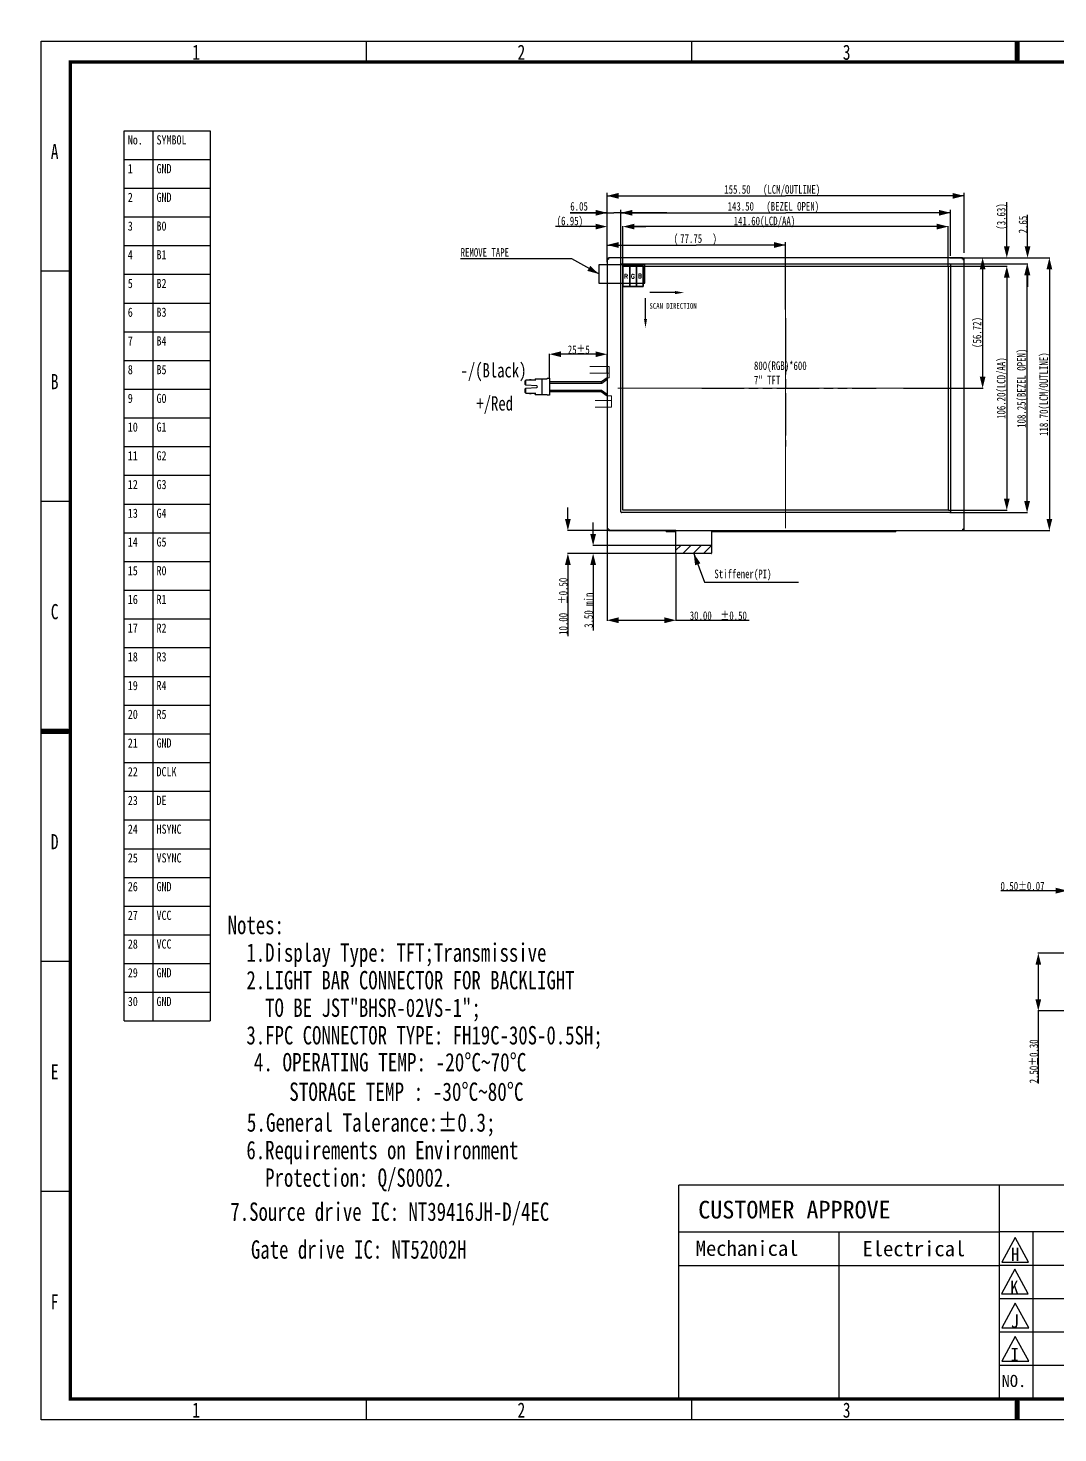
# Model space of a CAD drawing. Header units: millimetres. Extents: x -82 to 775, y -85 to 526.
# Drawn here: x -82 to 366, y -85 to 526 of the extents above; entities that cross this region are included whole.
import ezdxf
from ezdxf.enums import TextEntityAlignment as Align

# ---------------------------------------------------------------- set-up
doc = ezdxf.new("R2010")
doc.units = ezdxf.units.MM
doc.header["$LTSCALE"] = 40.8375
doc.header["$PDMODE"] = 3
doc.header["$PDSIZE"] = 0.3125
doc.linetypes.add('CENTER', pattern=[0.6, 0.375, -0.075, 0.075, -0.075])
doc.linetypes.add('PHANTOM', pattern=[0.8, 0.45, -0.05, 0.1, -0.05, 0.1, -0.05])
doc.layers.get('0').update_dxf_attribs({"linetype": 'CONTINUOUS'})
doc.layers.get('DEFPOINTS').update_dxf_attribs({"linetype": 'CONTINUOUS'})
doc.layers.add('CENTER', color=1, linetype='CENTER', lineweight=15)
doc.layers.add('DEFAULT_3', color=7, linetype='PHANTOM')
doc.layers.add('DIM', color=3, linetype='CONTINUOUS')
doc.styles.add('GHS', font='ROMANS', dxfattribs={"bigfont": 'GHS'})
doc.styles.get("Standard").update_dxf_attribs({"font": 'txt', "width": 0.75})
doc.styles.add('STYLE1', font='SimSun.ttf', dxfattribs={"width": 0.9})
doc.dimstyles.new('DIMSTYLE_1', dxfattribs={"dimtxt": 3.75, "dimasz": 5, "dimexe": 0.18, "dimexo": 0.0625, "dimgap": 0.09, "dimtad": 1, "dimzin": 0, "dimdsep": 46, "dimtxsty": 'Standard', "dimblk": '_FILLED', "dimblk1": '_FILLED', "dimblk2": '_FILLED', "dimcen": 0.09, "dimadec": 0, "dimazin": 0, "dimtp": 0.5, "dimtm": 0.5, "dimtfac": 1, "dimtofl": 0, "dimtmove": 0, "dimatfit": 3, "dimldrblk": '_FILLED', "dimfxl": 0, "dimtolj": 1, "dimtzin": 0, "dimarcsym": 0})
doc.dimstyles.new('DIMSTYLE_11', dxfattribs={"dimtxt": 3.75, "dimasz": 5, "dimexe": 0.18, "dimexo": 0.0625, "dimgap": 0.09, "dimtad": 1, "dimlfac": 0.1, "dimzin": 0, "dimdsep": 46, "dimtxsty": 'Standard', "dimblk": '_FILLED', "dimblk1": '_FILLED', "dimblk2": '_FILLED', "dimcen": 0.09, "dimadec": 0, "dimazin": 0, "dimtol": 1, "dimtp": 0.15, "dimtm": 0.15, "dimtfac": 1, "dimtofl": 0, "dimtmove": 0, "dimatfit": 3, "dimldrblk": '_FILLED', "dimfxl": 0, "dimtolj": 1, "dimtzin": 0, "dimarcsym": 0})
doc.dimstyles.new('DIMSTYLE_12', dxfattribs={"dimtxt": 3.75, "dimasz": 5, "dimexe": 0.18, "dimexo": 0.0625, "dimgap": 0.09, "dimtad": 1, "dimlfac": 0.1, "dimzin": 0, "dimdsep": 46, "dimtxsty": 'Standard', "dimblk": '_FILLED', "dimblk1": '_FILLED', "dimblk2": '_FILLED', "dimcen": 0.09, "dimadec": 0, "dimazin": 0, "dimtol": 1, "dimtp": 0.3, "dimtm": 0.3, "dimtfac": 1, "dimtofl": 0, "dimtmove": 0, "dimatfit": 3, "dimldrblk": '_FILLED', "dimfxl": 0, "dimtolj": 1, "dimtzin": 0, "dimarcsym": 0})
doc.dimstyles.new('DIMSTYLE_2', dxfattribs={"dimtxt": 3.75, "dimasz": 5, "dimexe": 0.18, "dimexo": 0.0625, "dimgap": 0.09, "dimtad": 1, "dimzin": 0, "dimdsep": 46, "dimtxsty": 'Standard', "dimblk": '_FILLED', "dimblk1": '_FILLED', "dimblk2": '_FILLED', "dimcen": 0.09, "dimadec": 0, "dimazin": 0, "dimtp": 0.3, "dimtm": 0.3, "dimtfac": 1, "dimtofl": 0, "dimtmove": 0, "dimatfit": 3, "dimldrblk": '_FILLED', "dimfxl": 0, "dimtolj": 1, "dimtzin": 0, "dimarcsym": 0})
doc.dimstyles.new('DIMSTYLE_3', dxfattribs={"dimtxt": 3.75, "dimasz": 5, "dimexe": 0.18, "dimexo": 0.0625, "dimgap": 0.09, "dimtad": 1, "dimzin": 0, "dimdsep": 46, "dimtxsty": 'Standard', "dimblk": '_FILLED', "dimblk1": '_FILLED', "dimblk2": '_FILLED', "dimcen": 0.09, "dimadec": 0, "dimazin": 0, "dimtp": 0.1, "dimtm": 0.1, "dimtfac": 1, "dimtofl": 0, "dimtmove": 0, "dimatfit": 3, "dimldrblk": '_FILLED', "dimfxl": 0, "dimtolj": 1, "dimtzin": 0, "dimarcsym": 0})
doc.dimstyles.new('DIMSTYLE_5', dxfattribs={"dimtxt": 3.75, "dimasz": 5, "dimexe": 0.18, "dimexo": 0.0625, "dimgap": 0.09, "dimtad": 1, "dimzin": 0, "dimdsep": 46, "dimtxsty": 'Standard', "dimblk": '_FILLED', "dimblk1": '_FILLED', "dimblk2": '_FILLED', "dimcen": 0.09, "dimadec": 0, "dimazin": 0, "dimtp": 0.2, "dimtm": 0.2, "dimtfac": 1, "dimtofl": 0, "dimtmove": 0, "dimatfit": 3, "dimldrblk": '_FILLED', "dimfxl": 0, "dimtolj": 1, "dimtzin": 0, "dimarcsym": 0})

# ---------------------------------------------------------------- blocks, each defined once
blk = doc.blocks.new('_FILLED')
at = {"color": 0, "linetype": 'ByBlock'}
blk.add_solid([(0, 0), (-1, 0.25), (-1, -0.25)], dxfattribs=at)
blk = doc.blocks.new('*D0')
at = {"color": 2, "linetype": 'Continuous'}
for p, q in [((170.11, 428.31), (170.11, 454.38)), ((170.11, 453.13), (247.86, 453.13)), ((325.61, 453.13), (247.86, 453.13)), ((325.61, 428.31), (325.61, 454.38))]:
    blk.add_line(p, q, dxfattribs=at)
at = {"color": 2, "linetype": 'Continuous', "xscale": 5, "yscale": 5, "zscale": 5, "rotation": 180}
blk.add_blockref('_FILLED', (170.11, 453.13), dxfattribs=at)
at = {"color": 2, "linetype": 'Continuous', "xscale": 5, "yscale": 5, "zscale": 5}
blk.add_blockref('_FILLED', (325.61, 453.13), dxfattribs=at)
at = {"color": 2, "linetype": 'Continuous', "width": 0.75}
for s, p in [('155.50', (221.14, 454.06)), ('(LCM/OUTLINE)', (238.01, 454.06))]:
    blk.add_text(s, height=3.75, dxfattribs=at).set_placement(p)
blk = doc.blocks.new('*D1')
at = {"color": 2, "linetype": 'Continuous'}
for p, q in [((170.11, 428.31), (170.11, 432.98)), ((170.11, 431.73), (208.98, 431.73)), ((247.86, 431.73), (208.98, 431.73)), ((247.86, 403.6), (247.86, 432.98))]:
    blk.add_line(p, q, dxfattribs=at)
at = {"color": 2, "linetype": 'Continuous', "xscale": 5, "yscale": 5, "zscale": 5, "rotation": 180}
blk.add_blockref('_FILLED', (170.11, 431.73), dxfattribs=at)
at = {"color": 2, "linetype": 'Continuous', "xscale": 5, "yscale": 5, "zscale": 5}
blk.add_blockref('_FILLED', (247.86, 431.73), dxfattribs=at)
at = {"color": 2, "linetype": 'Continuous', "width": 0.75}
for s, p in [('(', (199.14, 432.67)), ('77.75', (201.95, 432.67)), (')', (216.01, 432.67))]:
    blk.add_text(s, height=3.75, dxfattribs=at).set_placement(p)
blk = doc.blocks.new('*D2')
at = {"color": 0, "linetype": 'Continuous', "lineweight": -2}
for p, q in [((344.15, 431.16), (344.15, 450.34)), ((318.72, 422.53), (344.33, 422.53)), ((320.54, 426.16), (344.33, 426.16)), ((344.15, 417.53), (344.15, 412.53))]:
    blk.add_line(p, q, dxfattribs=at)
at = {"layer": 'DEFPOINTS', "color": 0, "linetype": 'Continuous', "lineweight": 0}
for p in [(318.66, 422.53), (320.47, 426.16), (344.15, 422.53)]:
    blk.add_point(p, dxfattribs=at)
at = {"color": 0, "linetype": 'Continuous', "lineweight": -2, "xscale": 5, "yscale": 5, "zscale": 5}
for p, rotation in [((344.15, 426.16), 270), ((344.15, 422.53), 90)]:
    blk.add_blockref('_FILLED', p, dxfattribs=dict(at, rotation=rotation))
at = {"color": 0, "linetype": 'Continuous', "insert": (342.19, 444.16), "char_height": 3.75, "attachment_point": 5, "rotation": 90}
blk.add_mtext('\\A1;(3.63)', dxfattribs=at)
blk = doc.blocks.new('*D3')
at = {"color": 0, "linetype": 'Continuous', "lineweight": -2}
for p, q in [((319.31, 426.16), (333.81, 426.16)), ((333.63, 421.16), (333.63, 374.43)), ((299.13, 369.43), (333.81, 369.43))]:
    blk.add_line(p, q, dxfattribs=at)
at = {"layer": 'DEFPOINTS', "color": 0, "linetype": 'Continuous', "lineweight": 0}
for p in [(319.24, 426.16), (299.07, 369.43), (333.63, 369.43)]:
    blk.add_point(p, dxfattribs=at)
at = {"color": 0, "linetype": 'Continuous', "lineweight": -2, "xscale": 5, "yscale": 5, "zscale": 5}
for p, rotation in [((333.63, 426.16), 90), ((333.63, 369.43), 270)]:
    blk.add_blockref('_FILLED', p, dxfattribs=dict(at, rotation=rotation))
at = {"color": 0, "linetype": 'Continuous', "insert": (331.66, 393.66), "char_height": 3.75, "attachment_point": 5, "rotation": 90}
blk.add_mtext('\\A1;(56.72)', dxfattribs=at)
blk = doc.blocks.new('*D4')
at = {"color": 0, "linetype": 'Continuous', "lineweight": -2}
for p, q in [((318.72, 422.53), (344.33, 422.53)), ((344.15, 417.53), (344.15, 321.33)), ((318.72, 316.33), (344.33, 316.33))]:
    blk.add_line(p, q, dxfattribs=at)
at = {"layer": 'DEFPOINTS', "color": 0, "linetype": 'Continuous', "lineweight": 0}
for p in [(318.66, 422.53), (318.66, 316.33), (344.15, 316.33)]:
    blk.add_point(p, dxfattribs=at)
at = {"color": 0, "linetype": 'Continuous', "lineweight": -2, "xscale": 5, "yscale": 5, "zscale": 5}
for p, rotation in [((344.15, 422.53), 90), ((344.15, 316.33), 270)]:
    blk.add_blockref('_FILLED', p, dxfattribs=dict(at, rotation=rotation))
at = {"color": 0, "linetype": 'Continuous', "insert": (342.19, 369.43), "char_height": 3.75, "attachment_point": 5, "rotation": 90}
blk.add_mtext('\\A1;106.20(LCD/AA)', dxfattribs=at)
blk = doc.blocks.new('*D5')
at = {"color": 0, "linetype": 'Continuous', "lineweight": -2}
for p, q in [((323.17, 423.51), (353.16, 423.51)), ((352.98, 320.26), (352.98, 418.51)), ((319.42, 315.26), (353.16, 315.26))]:
    blk.add_line(p, q, dxfattribs=at)
at = {"layer": 'DEFPOINTS', "color": 0, "linetype": 'Continuous', "lineweight": 0}
for p in [(323.11, 423.51), (352.98, 423.51), (319.36, 315.26)]:
    blk.add_point(p, dxfattribs=at)
at = {"color": 0, "linetype": 'Continuous', "lineweight": -2, "xscale": 5, "yscale": 5, "zscale": 5}
for p, rotation in [((352.98, 423.51), 90), ((352.98, 315.26), 270)]:
    blk.add_blockref('_FILLED', p, dxfattribs=dict(at, rotation=rotation))
at = {"color": 0, "linetype": 'Continuous', "insert": (351.01, 369.38), "char_height": 3.75, "attachment_point": 5, "rotation": 90}
blk.add_mtext('\\A1;108.25(BEZEL OPEN)', dxfattribs=at)
blk = doc.blocks.new('*D6')
at = {"color": 0, "linetype": 'Continuous', "lineweight": -2}
for p, q in [((353.16, 431.16), (353.16, 444.94)), ((319.42, 423.51), (353.34, 423.51)), ((327.82, 426.16), (353.34, 426.16)), ((353.16, 418.51), (353.16, 413.51))]:
    blk.add_line(p, q, dxfattribs=at)
at = {"layer": 'DEFPOINTS', "color": 0, "linetype": 'Continuous', "lineweight": 0}
for p in [(319.36, 423.51), (327.76, 426.16), (353.16, 426.16)]:
    blk.add_point(p, dxfattribs=at)
at = {"color": 0, "linetype": 'Continuous', "lineweight": -2, "xscale": 5, "yscale": 5, "zscale": 5}
for p, rotation in [((353.16, 426.16), 270), ((353.16, 423.51), 90)]:
    blk.add_blockref('_FILLED', p, dxfattribs=dict(at, rotation=rotation))
at = {"color": 0, "linetype": 'Continuous', "insert": (351.19, 440.63), "char_height": 3.75, "attachment_point": 5, "rotation": 90}
blk.add_mtext('\\A1;2.65', dxfattribs=at)
blk = doc.blocks.new('*D7')
at = {"color": 2, "linetype": 'Continuous'}
for p, q in [((176.16, 426.96), (176.16, 447.01)), ((319.66, 426.96), (319.66, 447.01)), ((176.16, 445.76), (247.91, 445.76)), ((319.66, 445.76), (247.91, 445.76))]:
    blk.add_line(p, q, dxfattribs=at)
at = {"color": 2, "linetype": 'Continuous', "xscale": 5, "yscale": 5, "zscale": 5, "rotation": 180}
blk.add_blockref('_FILLED', (176.16, 445.76), dxfattribs=at)
at = {"color": 2, "linetype": 'Continuous', "xscale": 5, "yscale": 5, "zscale": 5}
blk.add_blockref('_FILLED', (319.66, 445.76), dxfattribs=at)
at = {"color": 2, "linetype": 'Continuous', "width": 0.75}
for s, p in [('143.50', (222.6, 446.7)), ('(BEZEL OPEN)', (239.47, 446.7))]:
    blk.add_text(s, height=3.75, dxfattribs=at).set_placement(p)
blk = doc.blocks.new('*D8')
at = {"color": 0, "linetype": 'Continuous', "lineweight": -2}
for p, q in [((327.82, 426.16), (362.86, 426.16)), ((362.68, 421.16), (362.68, 312.46)), ((324.87, 307.46), (362.86, 307.46))]:
    blk.add_line(p, q, dxfattribs=at)
at = {"layer": 'DEFPOINTS', "color": 0, "linetype": 'Continuous', "lineweight": 0}
for p in [(327.76, 426.16), (324.81, 307.46), (362.68, 307.46)]:
    blk.add_point(p, dxfattribs=at)
at = {"color": 0, "linetype": 'Continuous', "lineweight": -2, "xscale": 5, "yscale": 5, "zscale": 5}
for p, rotation in [((362.68, 426.16), 90), ((362.68, 307.46), 270)]:
    blk.add_blockref('_FILLED', p, dxfattribs=dict(at, rotation=rotation))
at = {"color": 0, "linetype": 'Continuous', "insert": (360.72, 366.81), "char_height": 3.75, "attachment_point": 5, "rotation": 90}
blk.add_mtext('\\A1;118.70(LCM/OUTLINE)', dxfattribs=at)
blk = doc.blocks.new('*D9')
at = {"color": 0, "linetype": 'Continuous', "lineweight": -2}
for p, q in [((153.05, 312.46), (153.05, 317.46)), ((200.05, 307.46), (152.87, 307.46)), ((204.05, 297.46), (152.87, 297.46)), ((153.05, 292.46), (153.05, 261.5))]:
    blk.add_line(p, q, dxfattribs=at)
at = {"layer": 'DEFPOINTS', "color": 0, "linetype": 'Continuous', "lineweight": 0}
for p in [(153.05, 307.46), (200.11, 307.46), (204.11, 297.46)]:
    blk.add_point(p, dxfattribs=at)
at = {"color": 0, "linetype": 'Continuous', "lineweight": -2, "xscale": 5, "yscale": 5, "zscale": 5}
for p, rotation in [((153.05, 307.46), 270), ((153.05, 297.46), 90)]:
    blk.add_blockref('_FILLED', p, dxfattribs=dict(at, rotation=rotation))
at = {"color": 0, "linetype": 'Continuous', "insert": (151.08, 274.48), "char_height": 3.75, "attachment_point": 5, "rotation": 90}
blk.add_mtext('\\A1;10.00  %%p0.50', dxfattribs=at)
blk = doc.blocks.new('*D10')
at = {"color": 0, "linetype": 'Continuous', "lineweight": -2}
for p, q in [((164.06, 305.96), (164.06, 310.96)), ((204.05, 300.96), (163.88, 300.96)), ((204.05, 297.46), (163.88, 297.46)), ((164.06, 292.46), (164.06, 264))]:
    blk.add_line(p, q, dxfattribs=at)
at = {"layer": 'DEFPOINTS', "color": 0, "linetype": 'Continuous', "lineweight": 0}
for p in [(204.11, 300.96), (164.06, 297.46), (204.11, 297.46)]:
    blk.add_point(p, dxfattribs=at)
at = {"color": 0, "linetype": 'Continuous', "lineweight": -2, "xscale": 5, "yscale": 5, "zscale": 5}
for p, rotation in [((164.06, 300.96), 270), ((164.06, 297.46), 90)]:
    blk.add_blockref('_FILLED', p, dxfattribs=dict(at, rotation=rotation))
at = {"color": 1, "linetype": 'Continuous', "insert": (162.1, 272.76), "char_height": 3.75, "attachment_point": 5, "rotation": 90}
blk.add_mtext('\\A1;3.50 min', dxfattribs=at)
blk = doc.blocks.new('*D11')
at = {"color": 0, "linetype": 'Continuous', "lineweight": -2}
for p, q in [((165.11, 439.76), (147.74, 439.76)), ((170.11, 424.3), (170.11, 439.94)), ((177.06, 422.59), (177.06, 439.94)), ((182.06, 439.76), (187.06, 439.76))]:
    blk.add_line(p, q, dxfattribs=at)
at = {"layer": 'DEFPOINTS', "color": 0, "linetype": 'Continuous', "lineweight": 0}
for p in [(177.06, 439.76), (170.11, 424.23), (177.06, 422.53)]:
    blk.add_point(p, dxfattribs=at)
at = {"color": 0, "linetype": 'Continuous', "lineweight": -2, "xscale": 5, "yscale": 5, "zscale": 5}
blk.add_blockref('_FILLED', (170.11, 439.76), dxfattribs=at)
at = {"color": 0, "linetype": 'Continuous', "lineweight": -2, "xscale": 5, "yscale": 5, "zscale": 5, "rotation": 180}
blk.add_blockref('_FILLED', (177.06, 439.76), dxfattribs=at)
at = {"color": 0, "linetype": 'Continuous', "insert": (153.92, 441.72), "char_height": 3.75, "attachment_point": 5}
blk.add_mtext('\\A1;(6.95)', dxfattribs=at)
blk = doc.blocks.new('*D12')
at = {"color": 2, "linetype": 'Continuous'}
for p, q in [((170.11, 424.8), (170.11, 447.01)), ((176.16, 421.83), (176.16, 447.01)), ((170.11, 445.76), (154.11, 445.76)), ((154.11, 445.76), (173.13, 445.76)), ((196.16, 445.76), (173.13, 445.76)), ((176.16, 445.76), (196.16, 445.76))]:
    blk.add_line(p, q, dxfattribs=at)
at = {"color": 2, "linetype": 'Continuous', "xscale": 5, "yscale": 5, "zscale": 5}
blk.add_blockref('_FILLED', (170.11, 445.76), dxfattribs=at)
at = {"color": 2, "linetype": 'Continuous', "xscale": 5, "yscale": 5, "zscale": 5, "rotation": 180}
blk.add_blockref('_FILLED', (176.16, 445.76), dxfattribs=at)
at = {"color": 2, "linetype": 'Continuous', "width": 0.75}
blk.add_text('6.05', height=3.75, dxfattribs=at).set_placement((154.11, 446.7))
blk = doc.blocks.new('*D13')
at = {"color": 0, "linetype": 'Continuous', "lineweight": -2}
for p, q in [((177.06, 422.59), (177.06, 439.94)), ((313.66, 439.76), (182.06, 439.76)), ((318.66, 422.59), (318.66, 439.94))]:
    blk.add_line(p, q, dxfattribs=at)
at = {"layer": 'DEFPOINTS', "color": 0, "linetype": 'Continuous', "lineweight": 0}
for p in [(177.06, 439.76), (177.06, 422.53), (318.66, 422.53)]:
    blk.add_point(p, dxfattribs=at)
at = {"color": 0, "linetype": 'Continuous', "lineweight": -2, "xscale": 5, "yscale": 5, "zscale": 5, "rotation": 180}
blk.add_blockref('_FILLED', (177.06, 439.76), dxfattribs=at)
at = {"color": 0, "linetype": 'Continuous', "lineweight": -2, "xscale": 5, "yscale": 5, "zscale": 5}
blk.add_blockref('_FILLED', (318.66, 439.76), dxfattribs=at)
at = {"color": 0, "linetype": 'Continuous', "insert": (238.63, 441.72), "char_height": 3.75, "attachment_point": 5}
blk.add_mtext('\\A1;141.60(LCD/AA)', dxfattribs=at)
blk = doc.blocks.new('*D18')
at = {"color": 0, "linetype": 'Continuous', "lineweight": -2}
for p, q in [((365.45, 150.71), (341.52, 150.71)), ((370.45, 114.42), (370.45, 150.89)), ((375.45, 127.26), (375.45, 150.89)), ((380.45, 150.71), (385.45, 150.71))]:
    blk.add_line(p, q, dxfattribs=at)
at = {"layer": 'DEFPOINTS', "color": 0, "linetype": 'Continuous', "lineweight": 0}
for p in [(370.45, 150.71), (375.45, 127.2), (370.45, 114.36)]:
    blk.add_point(p, dxfattribs=at)
at = {"color": 0, "linetype": 'Continuous', "lineweight": -2, "xscale": 5, "yscale": 5, "zscale": 5}
blk.add_blockref('_FILLED', (370.45, 150.71), dxfattribs=at)
at = {"color": 0, "linetype": 'Continuous', "lineweight": -2, "xscale": 5, "yscale": 5, "zscale": 5, "rotation": 180}
blk.add_blockref('_FILLED', (375.45, 150.71), dxfattribs=at)
at = {"color": 0, "linetype": 'Continuous', "insert": (350.99, 152.68), "char_height": 3.75, "attachment_point": 5}
blk.add_mtext('\\A1;0.50%%p0.07', dxfattribs=at)
blk = doc.blocks.new('*D19')
at = {"color": 0, "linetype": 'Continuous', "lineweight": -2}
for p, q in [((371.64, 123.45), (357.68, 123.45)), ((357.86, 118.45), (357.86, 103.45)), ((374.18, 98.45), (357.68, 98.45)), ((357.86, 98.45), (357.86, 66.72))]:
    blk.add_line(p, q, dxfattribs=at)
at = {"layer": 'DEFPOINTS', "color": 0, "linetype": 'Continuous', "lineweight": 0}
for p in [(371.7, 123.45), (357.86, 98.45), (374.24, 98.45)]:
    blk.add_point(p, dxfattribs=at)
at = {"color": 0, "linetype": 'Continuous', "lineweight": -2, "xscale": 5, "yscale": 5, "zscale": 5}
for p, rotation in [((357.86, 123.45), 90), ((357.86, 98.45), 270)]:
    blk.add_blockref('_FILLED', p, dxfattribs=dict(at, rotation=rotation))
at = {"color": 0, "linetype": 'Continuous', "insert": (355.9, 76.42), "char_height": 3.75, "attachment_point": 5, "rotation": 90}
blk.add_mtext('\\A1;2.50±0.30', dxfattribs=at)
blk = doc.blocks.new('*D20')
at = {"color": 0, "linetype": 'Continuous', "lineweight": -2}
for p, q in [((145.11, 373.89), (145.11, 384.38)), ((165.11, 384.2), (150.11, 384.2)), ((170.11, 375.94), (170.11, 384.38))]:
    blk.add_line(p, q, dxfattribs=at)
at = {"layer": 'DEFPOINTS', "color": 0, "linetype": 'Continuous', "lineweight": 0}
for p in [(145.11, 384.2), (145.11, 373.83), (170.11, 375.88)]:
    blk.add_point(p, dxfattribs=at)
at = {"color": 0, "linetype": 'Continuous', "lineweight": -2, "xscale": 5, "yscale": 5, "zscale": 5, "rotation": 180}
blk.add_blockref('_FILLED', (145.11, 384.2), dxfattribs=at)
at = {"color": 0, "linetype": 'Continuous', "lineweight": -2, "xscale": 5, "yscale": 5, "zscale": 5}
blk.add_blockref('_FILLED', (170.11, 384.2), dxfattribs=at)
at = {"color": 0, "linetype": 'Continuous', "insert": (157.81, 386.16), "char_height": 3.75, "attachment_point": 5}
blk.add_mtext('\\A1;25%%p5', dxfattribs=at)
blk = doc.blocks.new('CAD_TITLE')
blk.add_line((-138, 25), (-138, 0))
at = {"color": 7, "linetype": 'Continuous', "const_width": 0.5}
blk.add_lwpolyline([(-282, 0), (0, 0), (0, 200), (-282, 200)], close=True, dxfattribs=at)
for points in [[(-143, 32), (-191, 32)], [(-191, 0), (-191, 32)], [(-143, 0), (-143, 32)], [(-191, 25), (-143, 25)], [(-167, 0), (-167, 25)], [(-191, 20), (-143, 20)]]:
    blk.add_lwpolyline(points)
at = {"color": 7, "linetype": 'Continuous'}
for points in [[(-86, 32), (-143, 32)], [(-86, 25), (-143, 25)], [(-86, 20), (-143, 20)], [(-86, 15), (-143, 15)], [(-86, 10), (-143, 10)], [(-86, 5), (-143, 5)]]:
    blk.add_lwpolyline(points, dxfattribs=at)
at = {"color": 1}
for points in [[(-142.65, 20.49), (-138.65, 20.49), (-140.65, 24.19)], [(-142.71, 15.73), (-138.71, 15.73), (-140.71, 19.43)], [(-142.64, 10.66), (-138.64, 10.66), (-140.64, 14.36)], [(-142.64, 5.66), (-138.64, 5.66), (-140.64, 9.36)]]:
    blk.add_lwpolyline(points, close=True, dxfattribs=at)
at = {"color": 7, "linetype": 'Continuous'}
for s, height, p in [('CUSTOMER APPROVE', 2.6446, (-188.07, 27.01)), ('Mechanical', 2.26, (-188.45, 21.42)), ('Electrical', 2.26, (-163.5, 21.36)), ('NO.', 1.808, (-142.69, 1.81))]:
    blk.add_text(s, height=height, dxfattribs=at).set_placement(p)
at = {"style": 'STYLE1'}
for tag, p, height in [('CUSTOMER_NO.:', (-33.26, 195), 3), ('分页号', (-10.17, 1.83), 1.62)]:
    blk.add_attdef(tag, p, '', height=height, dxfattribs=at)
at = {"color": 1, "style": 'STYLE1', "width": 0.9}
for tag, p in [('名称', (-79.1, 27.08)), ('图号', (-17.76, 16.41)), ('版本', (-3.63, 16.41))]:
    blk.add_attdef(tag, text='', height=2.94, dxfattribs=at).set_placement(p, align=Align.CENTER)
at = {"color": 7, "style": 'STYLE1', "width": 0.9}
for tag, p in [('CONTENT4', (-120.11, 21.52)), ('DATE4', (-94.2, 21.38)), ('NO4', (-140.65, 20.64)), ('NO3', (-140.79, 15.73)), ('CONTENT3', (-120.11, 16.71)), ('DATE3', (-94.07, 16.52)), ('NO2', (-140.72, 10.66)), ('CONTENT2', (-120.14, 11.6)), ('DATE2', (-94.07, 11.68)), ('NO1', (-140.72, 5.66)), ('CONTENT1', (-120.12, 6.33)), ('DATE1', (-94.04, 6.33))]:
    blk.add_attdef(tag, text='', height=2, dxfattribs=at).set_placement(p, align=Align.CENTER)
at = {"color": 1, "style": 'STYLE1', "width": 0.9}
blk.add_attdef('规格', (-65.26, 16.41), '', height=2.94, dxfattribs=at)
at = {"style": 'STYLE1', "width": 0.9}
for tag, p in [('出图人', (-56.67, 11.65)), ('设计人', (-22.69, 11.65)), ('批准人', (-22.56, 6.63))]:
    blk.add_attdef(tag, p, '', height=2, dxfattribs=at)
at = {"color": 7, "style": 'STYLE1', "width": 0.9}
blk.add_attdef('校对人', (-56.52, 6.63), '', height=2, dxfattribs=at)
blk = doc.blocks.new('CAD_INFO')
blk.add_lwpolyline([(-282, 200), (0, 200), (0, 0), (-282, 0)], close=True)
at = {"color": 7, "style": 'STYLE1', "width": 0.9, "flags": 9}
for tag, p in [('BOMWIDTH', (-73.71, 64.47)), ('BOMHEIGHT', (-57.19, 64.47)), ('BOMSTARTPOS', (-38.54, 64.47)), ('BOMSECONDLINE', (-20.13, 64.47)), ('BOMTHIRDLINE', (-74.53, 55.74)), ('PDMUPDATE', (-55.3, 55.74)), ('BOMSTARTPOS2', (-38.31, 55.74)), ('BOMSTARTPOS3', (-18.95, 55.74))]:
    blk.add_attdef(tag, p, '', height=2, dxfattribs=at)
blk = doc.blocks.new('*D68')
at = {"color": 0, "linetype": 'Continuous', "lineweight": -2}
for p, q in [((170.11, 308.19), (170.11, 268.23)), ((200.11, 297.59), (200.11, 268.23)), ((175.11, 268.41), (195.11, 268.41)), ((200.11, 268.41), (232.01, 268.41))]:
    blk.add_line(p, q, dxfattribs=at)
at = {"layer": 'DEFPOINTS', "color": 0, "linetype": 'Continuous', "lineweight": 0}
for p in [(170.11, 308.26), (200.11, 297.66), (200.11, 268.41)]:
    blk.add_point(p, dxfattribs=at)
at = {"color": 0, "linetype": 'Continuous', "lineweight": -2, "xscale": 5, "yscale": 5, "zscale": 5, "rotation": 180}
blk.add_blockref('_FILLED', (170.11, 268.41), dxfattribs=at)
at = {"color": 0, "linetype": 'Continuous', "lineweight": -2, "xscale": 5, "yscale": 5, "zscale": 5}
blk.add_blockref('_FILLED', (200.11, 268.41), dxfattribs=at)
at = {"color": 0, "linetype": 'Continuous', "insert": (218.56, 270.38), "char_height": 3.75, "attachment_point": 5}
blk.add_mtext('\\A1;30.00  %%p0.50', dxfattribs=at)
blk = doc.blocks.new('A$C789B14CA')
for p, q in [((2.93, 0), (2.93, -8.85)), ((5.88, 0), (5.88, -8.85))]:
    blk.add_line(p, q)
blk.add_lwpolyline([(-0.02, -8.85), (8.83, -8.85), (8.83, 0), (-0.02, 0)], close=True)
at = {"color": 1}
blk.add_lwpolyline([(-0.02, 0), (2.93, 0), (2.93, -8.85), (-0.02, -8.85)], close=True, dxfattribs=at)
at = {"color": 3}
blk.add_lwpolyline([(2.93, 0), (5.88, 0), (5.88, -8.85), (2.93, -8.85)], close=True, dxfattribs=at)
at = {"color": 5}
blk.add_lwpolyline([(5.88, 0), (8.83, 0), (8.83, -8.85), (5.88, -8.85)], close=True, dxfattribs=at)
at = {"color": 1, "linetype": 'ByBlock', "insert": (1.33, -4.44), "char_height": 1.875, "attachment_point": 5, "style": 'GHS'}
blk.add_mtext('{R}', dxfattribs=at)
at = {"color": 3, "linetype": 'ByBlock', "insert": (4.3, -4.48), "char_height": 1.875, "attachment_point": 5, "style": 'GHS'}
blk.add_mtext('{G}', dxfattribs=at)
at = {"color": 5, "linetype": 'ByBlock', "insert": (7.36, -4.28), "char_height": 1.875, "attachment_point": 5, "style": 'GHS'}
blk.add_mtext('{B}', dxfattribs=at)
blk = doc.blocks.new('A$C3B080A08')
at = {"layer": 'DIM', "color": 3}
for p, q in [((5.75, 0.42), (0.24, 0.42)), ((-0.68, -5.31), (-0.68, -0.83))]:
    blk.add_line(p, q, dxfattribs=at)
for points in [[(5.75, 0.09), (5.75, 0.76), (7.75, 0.42)], [(-1.01, -5.31), (-0.35, -5.31), (-0.68, -7.31)]]:
    blk.add_solid(points, dxfattribs=at)
at = {"layer": 'DIM', "color": 3, "insert": (0.18, -1.88), "char_height": 1.6, "width": 15.613, "attachment_point": 1}
blk.add_mtext('{\\H0.75x;SCAN DIRECTION}', dxfattribs=at)

msp = doc.modelspace()

# ---------------------------------------------------------------- hatches: boundary and pattern name
at = {"lineweight": 0}
h = msp.add_hatch(dxfattribs=at)
h.set_pattern_fill('ANSI31', color=2, style=0)
h.paths.add_polyline_path([(215.608, 297.457), (215.608, 300.957), (200.108, 300.957), (200.108, 297.457)])

# ---------------------------------------------------------------- linework, layer by layer
for p, q in [((65.413, 511.425), (65.413, 520.425)), ((207.028, 511.425), (207.028, 520.425)), ((-63.513, 420.293), (-76.203, 420.293)), ((-63.513, 320.161), (-76.203, 320.161)), ((-63.513, 119.897), (-76.203, 119.897)), ((-63.513, 19.765), (-76.203, 19.765)), ((65.413, -79.575), (65.413, -70.575)), ((207.028, -79.575), (207.028, -70.575))]:
    msp.add_line(p, q)
at = {"color": 2, "linetype": 'Continuous'}
for p, q in [((-40.116, 481.492), (-2.616, 481.492)), ((-40.116, 93.992), (-40.116, 481.492)), ((-27.616, 481.492), (-27.616, 93.992)), ((-2.616, 481.492), (-2.616, 93.992)), ((-40.116, 468.992), (-2.616, 468.992)), ((-40.116, 456.492), (-2.616, 456.492)), ((-40.116, 443.992), (-2.616, 443.992)), ((-40.116, 431.492), (-2.616, 431.492)), ((137.324, 425.694), (106.387, 425.694)), ((154.824, 425.694), (137.324, 425.694)), ((166.548, 419.117), (154.824, 425.694)), ((-40.116, 418.992), (-2.616, 418.992)), ((-40.116, 406.492), (-2.616, 406.492)), ((-40.116, 393.992), (-2.616, 393.992)), ((-40.116, 381.492), (-2.616, 381.492)), ((-40.116, 368.992), (-2.616, 368.992)), ((-40.116, 356.492), (-2.616, 356.492)), ((-40.116, 343.992), (-2.616, 343.992)), ((-40.116, 331.492), (-2.616, 331.492)), ((-40.116, 318.992), (-2.616, 318.992)), ((-40.116, 306.492), (-2.616, 306.492)), ((-40.116, 293.992), (-2.616, 293.992)), ((207.858, 297.457), (212.508, 285.027)), ((-40.116, 281.492), (-2.616, 281.492)), ((212.508, 285.027), (216.83, 285.027)), ((216.83, 285.027), (253.392, 285.027)), ((-40.116, 268.992), (-2.616, 268.992)), ((-40.116, 256.492), (-2.616, 256.492)), ((-40.116, 243.992), (-2.616, 243.992)), ((-40.116, 231.492), (-2.616, 231.492)), ((-40.116, 218.992), (-2.616, 218.992)), ((-40.116, 206.492), (-2.616, 206.492)), ((-40.116, 193.992), (-2.616, 193.992)), ((-40.116, 181.492), (-2.616, 181.492)), ((-40.116, 168.992), (-2.616, 168.992)), ((-40.116, 156.492), (-2.616, 156.492)), ((-40.116, 143.992), (-2.616, 143.992)), ((-40.116, 131.492), (-2.616, 131.492)), ((-40.116, 118.992), (-2.616, 118.992)), ((-40.116, 106.492), (-2.616, 106.492)), ((-40.116, 93.992), (-2.616, 93.992))]:
    msp.add_line(p, q, dxfattribs=at)
at = {"color": 7, "linetype": 'Continuous'}
for p, q in [((166.548, 423.117), (166.548, 415.117)), ((186.548, 423.117), (166.548, 423.117)), ((170.108, 425.357), (170.108, 423.117)), ((170.708, 425.357), (170.108, 425.357)), ((170.108, 423.117), (170.108, 307.757)), ((170.908, 425.557), (170.908, 426.157)), ((170.908, 425.857), (170.908, 426.157)), ((324.808, 426.157), (170.908, 426.157)), ((176.158, 423.117), (176.158, 423.207)), ((176.158, 315.557), (176.158, 423.117)), ((176.458, 423.507), (319.358, 423.507)), ((186.548, 415.117), (186.548, 423.117)), ((319.658, 423.207), (319.658, 315.557)), ((324.808, 425.557), (324.808, 426.157)), ((325.008, 425.357), (325.608, 425.358)), ((325.308, 425.357), (325.608, 425.357)), ((325.608, 307.757), (325.608, 425.357)), ((166.548, 415.117), (186.548, 415.117)), ((136.558, 373.127), (136.958, 373.127)), ((138.808, 373.427), (138.808, 372.927)), ((138.808, 373.427), (144.108, 373.427)), ((141.808, 366.727), (141.808, 373.427)), ((144.108, 373.827), (144.108, 373.427)), ((144.108, 373.827), (145.108, 373.827)), ((145.108, 373.827), (145.108, 366.327)), ((170.108, 373.906), (167.69, 372.127)), ((170.108, 373.161), (167.887, 371.527)), ((134.508, 372.627), (134.808, 372.927)), ((134.508, 371.027), (134.508, 372.627)), ((134.508, 371.027), (134.808, 370.706)), ((134.508, 369.127), (134.808, 369.448)), ((134.508, 367.527), (134.508, 369.127)), ((134.508, 367.527), (134.808, 367.227)), ((134.808, 370.706), (134.808, 372.927)), ((139.158, 372.927), (134.808, 372.927)), ((139.508, 370.377), (134.808, 370.706)), ((134.808, 369.448), (139.508, 369.777)), ((134.808, 367.227), (134.808, 369.448)), ((134.808, 367.227), (139.158, 367.227)), ((136.958, 367.027), (136.558, 367.027)), ((138.808, 366.727), (138.808, 367.227)), ((167.69, 372.127), (145.108, 372.127)), ((167.887, 371.527), (145.108, 371.527)), ((145.108, 368.627), (167.687, 368.627)), ((145.108, 368.027), (167.49, 368.027)), ((167.49, 368.027), (170.108, 366.102)), ((167.687, 368.627), (170.108, 366.847)), ((138.808, 366.727), (144.108, 366.727)), ((144.108, 366.327), (144.108, 366.727)), ((145.108, 366.327), (144.108, 366.327)), ((319.358, 315.257), (176.458, 315.257)), ((170.708, 308.257), (170.108, 308.257)), ((170.908, 308.057), (170.908, 307.457)), ((170.908, 307.457), (324.808, 307.457)), ((324.808, 308.057), (324.809, 307.457)), ((324.808, 307.757), (324.808, 307.457)), ((325.008, 308.257), (325.608, 308.257)), ((215.608, 300.957), (200.108, 300.957))]:
    msp.add_line(p, q, dxfattribs=at)
at = {"color": 1, "lineweight": 0}
for p, q in [((171.108, 378.906), (162.64, 378.906)), ((171.108, 375.906), (162.64, 375.906)), ((172.108, 364.102), (164.913, 364.102)), ((172.108, 361.102), (164.913, 361.102))]:
    msp.add_line(p, q, dxfattribs=at)
at = {"color": 0, "lineweight": 0}
for p, q in [((170.108, 373.906), (171.108, 373.906)), ((171.108, 373.906), (171.108, 378.906)), ((170.108, 366.102), (172.108, 366.102)), ((172.108, 366.102), (172.108, 361.102))]:
    msp.add_line(p, q, dxfattribs=at)
at = {"color": 3, "lineweight": 0}
for p, q in [((195.858, 306.957), (195.858, 307.457)), ((195.858, 306.957), (200.108, 306.957)), ((215.608, 306.957), (295.858, 306.957)), ((295.858, 306.957), (295.858, 307.457))]:
    msp.add_line(p, q, dxfattribs=at)
at = {"color": 3, "linetype": 'Continuous'}
for p, q in [((200.108, 297.657), (200.108, 307.457)), ((215.608, 307.457), (215.608, 297.657)), ((215.408, 297.457), (200.308, 297.457)), ((215.408, 297.457), (215.258, 297.457))]:
    msp.add_line(p, q, dxfattribs=at)
for points in [[(348.643, 511.425, 0, 11.444, 0), (348.643, 516.21, 2.289, 2.289, 0), (348.643, 520.425, 2.289, 2.289, 0)], [(-63.513, 220.029, 0, 11.444, 0), (-68.298, 220.029, 2.289, 2.289, 0), (-76.203, 220.029, 2.289, 2.289, 0)], [(348.643, -70.575, 0, 11.444, 0), (348.643, -75.36, 2.289, 2.289, 0), (348.643, -79.575, 2.289, 2.289, 0)]]:
    msp.add_lwpolyline(points, format="xyseb")
msp.add_lwpolyline([(-76.203, 520.425), (769.797, 520.425), (769.797, -79.575), (-76.203, -79.575), (-76.203, 520.425)])
at = {"color": 5}
msp.add_lwpolyline([(177.058, 422.532), (318.658, 422.532), (318.658, 316.332), (177.058, 316.332)], close=True, dxfattribs=at)
at = {"color": 7, "linetype": 'Continuous'}
for centre, radius, start, end in [((170.908, 425.357), 0.8, 90.012299, 180), ((176.458, 423.207), 0.3, 90, 180), ((319.358, 423.207), 0.3, 0, 90), ((324.808, 425.357), 0.8, 0.012299, 90), ((136.558, 372.927), 0.2, 90, 180), ((136.958, 372.927), 0.2, 0, 90), ((136.558, 367.227), 0.2, 180, 270), ((136.958, 367.227), 0.2, 270, 0), ((139.508, 370.077), 0.3, 270, 90), ((176.458, 315.557), 0.3, 180, 270), ((319.358, 315.557), 0.3, 270, 360), ((170.908, 308.257), 0.8, 180, 270), ((324.808, 308.257), 0.8, 270.012299, 0)]:
    msp.add_arc(centre, radius, start, end, dxfattribs=at)
at = {"color": 3, "linetype": 'Continuous'}
for centre, start, end in [((200.308, 297.657), 180, 270), ((215.408, 297.657), 270, 360)]:
    msp.add_arc(centre, 0.2, start, end, dxfattribs=at)
at = {"color": 7, "linetype": 'Continuous'}
for points, start_tangent, end_tangent in [([(167.588, 368.327), (167.55, 368.211), (167.518, 368.114), (167.497, 368.049), (167.49, 368.027)], (-0.2979451, -0.954583), (-0.3114877, -0.9502502)), ([(167.687, 368.627), (167.68, 368.606), (167.659, 368.541), (167.627, 368.443), (167.588, 368.327)], (-0.3114877, -0.9502502), (-0.2979451, -0.954583)), ([(167.788, 371.827), (167.75, 371.943), (167.718, 372.041), (167.697, 372.106), (167.69, 372.127)], (-0.3254461, 0.9455606), (-0.3119688, 0.9500924)), ([(167.887, 371.527), (167.88, 371.549), (167.859, 371.614), (167.827, 371.711), (167.788, 371.827)], (-0.3119688, 0.9500924), (-0.3254461, 0.9455606))]:
    msp.add_spline(points, degree=3, dxfattribs=dict(at, start_tangent=start_tangent, end_tangent=end_tangent))
at = {"color": 2, "linetype": 'Continuous'}
for points in [[(161.576, 420.473), (166.548, 419.117), (162.799, 422.654)], [(210.781, 293.212), (207.858, 297.457), (208.439, 292.336)]]:
    msp.add_solid(points, dxfattribs=at)
at = {"layer": 'CENTER', "linetype": 'ByBlock', "ltscale": 0.2}
for p, q in [((247.858, 424.632), (247.858, 308.532)), ((174.858, 369.432), (324.158, 369.432))]:
    msp.add_line(p, q, dxfattribs=at)
at = {"layer": 'DEFAULT_3', "color": 5, "linetype": 'PHANTOM'}
for p, q in [((247.858, 399.848), (247.858, 344.101)), ((211.422, 369.432), (287.239, 369.432))]:
    msp.add_line(p, q, dxfattribs=at)

# ---------------------------------------------------------------- block references
ref = msp.add_blockref('CAD_TITLE', (757.107, -70.575), dxfattribs=dict(xscale=2.910000000000082, yscale=2.909999999999968, zscale=2.91))
ref.add_attrib('NO1', 'I', dxfattribs={"color": 7, "height": 5.82, "style": 'STYLE1', "width": 0.9}).set_placement((347.61, -54.091), align=Align.CENTER)
ref.add_attrib('NO2', 'J', dxfattribs={"color": 7, "height": 5.82, "style": 'STYLE1', "width": 0.9}).set_placement((347.61, -39.541), align=Align.CENTER)
ref.add_attrib('NO3', 'K', dxfattribs={"color": 7, "height": 5.82, "style": 'STYLE1', "width": 0.9}).set_placement((347.416, -24.798), align=Align.CENTER)
ref.add_attrib('NO4', 'H', dxfattribs={"color": 7, "height": 5.82, "style": 'STYLE1', "width": 0.9}).set_placement((347.802, -10.51), align=Align.CENTER)
for name, p, xscale, yscale, zscale in [('CAD_INFO', (757.107, -70.575), 2.910000000000082, 2.909999999999968, 2.91), ('A$C3B080A08', (188.212, 410.189), 2, 2, 2)]:
    msp.add_blockref(name, p, dxfattribs=dict(xscale=xscale, yscale=yscale, zscale=zscale))
at = {"color": 0, "lineweight": 0}
msp.add_blockref('A$C789B14CA', (177.058, 422.532), dxfattribs=at)

# ---------------------------------------------------------------- texts
at = {"color": 2, "linetype": 'Continuous'}
for s, height, width, p in [('No. ', 4, 0.8, (-38.516, 475.492)), ('SYMBOL', 4, 0.8, (-26.016, 475.492)), ('1', 4, 0.8, (-38.516, 462.992)), ('GND', 4, 0.8, (-26.016, 462.992)), ('2', 4, 0.8, (-38.516, 450.492)), ('GND', 4, 0.8, (-26.016, 450.492)), ('3', 4, 0.8, (-38.516, 437.992)), ('B0', 4, 0.8, (-26.016, 437.992)), ('4', 4, 0.8, (-38.516, 425.492)), ('B1', 4, 0.8, (-26.016, 425.492)), ('REMOVE TAPE', 3.75, 0.75, (106.387, 426.631)), ('5', 4, 0.8, (-38.516, 412.992)), ('B2', 4, 0.8, (-26.016, 412.992)), ('6', 4, 0.8, (-38.516, 400.492)), ('B3', 4, 0.8, (-26.016, 400.492)), ('7', 4, 0.8, (-38.516, 387.992)), ('B4', 4, 0.8, (-26.016, 387.992)), ('8', 4, 0.8, (-38.516, 375.492)), ('B5', 4, 0.8, (-26.016, 375.492)), ('-/(Black)', 6.25, 0.75, (106.338, 374.079)), ('9', 4, 0.8, (-38.516, 362.992)), ('G0', 4, 0.8, (-26.016, 362.992)), ('+/Red', 6.25, 0.75, (113.238, 359.68)), ('10', 4, 0.8, (-38.516, 350.492)), ('G1', 4, 0.8, (-26.016, 350.492)), ('11', 4, 0.8, (-38.516, 337.992)), ('G2', 4, 0.8, (-26.016, 337.992)), ('12', 4, 0.8, (-38.516, 325.492)), ('G3', 4, 0.8, (-26.016, 325.492)), ('13', 4, 0.8, (-38.516, 312.992)), ('G4', 4, 0.8, (-26.016, 312.992)), ('14', 4, 0.8, (-38.516, 300.492)), ('G5', 4, 0.8, (-26.016, 300.492)), ('15', 4, 0.8, (-38.516, 287.992)), ('R0', 4, 0.8, (-26.016, 287.992)), ('Stiffener(PI)', 3.75, 0.75, (216.83, 286.715)), ('16', 4, 0.8, (-38.516, 275.492)), ('R1', 4, 0.8, (-26.016, 275.492)), ('17', 4, 0.8, (-38.516, 262.992)), ('R2', 4, 0.8, (-26.016, 262.992)), ('18', 4, 0.8, (-38.516, 250.492)), ('R3', 4, 0.8, (-26.016, 250.492)), ('19', 4, 0.8, (-38.516, 237.992)), ('R4', 4, 0.8, (-26.016, 237.992)), ('20', 4, 0.8, (-38.516, 225.492)), ('R5', 4, 0.8, (-26.016, 225.492)), ('21', 4, 0.8, (-38.516, 212.992)), ('GND', 4, 0.8, (-26.016, 212.992)), ('22', 4, 0.8, (-38.516, 200.492)), ('DCLK', 4, 0.8, (-26.016, 200.492)), ('23', 4, 0.8, (-38.516, 187.992)), ('DE', 4, 0.8, (-26.016, 187.992)), ('24', 4, 0.8, (-38.516, 175.492)), ('HSYNC', 4, 0.8, (-26.016, 175.492)), ('25', 4, 0.8, (-38.516, 162.992)), ('VSYNC', 4, 0.8, (-26.016, 162.992)), ('26', 4, 0.8, (-38.516, 150.492)), ('GND', 4, 0.8, (-26.016, 150.492)), ('27', 4, 0.8, (-38.516, 137.992)), ('VCC', 4, 0.8, (-26.016, 137.992)), ('Notes:', 8, 0.75, (4.958, 131.773)), ('28', 4, 0.8, (-38.516, 125.492)), ('VCC', 4, 0.8, (-26.016, 125.492)), ('  1.Display Type: TFT;Transmissive', 8, 0.75, (4.958, 119.773)), ('29', 4, 0.8, (-38.516, 112.992)), ('GND', 4, 0.8, (-26.016, 112.992)), ('  2.LIGHT BAR CONNECTOR FOR BACKLIGHT', 8, 0.75, (4.958, 107.773)), ('30', 4, 0.8, (-38.516, 100.492)), ('GND', 4, 0.8, (-26.016, 100.492)), ('    TO BE JST"BHSR-02VS-1";', 8, 0.75, (4.958, 95.773)), ('4. OPERATING TEMP: -20%%DC~70%%DC', 8, 0.765432, (16.341, 72.068)), (' STORAGE TEMP : -30%%DC~80%%DC', 8, 0.765432, (27.602, 59.212)), ('  5.General Talerance:%%p0.3;', 8, 0.765432, (4.958, 45.823)), ('  6.Requirements on Environment ', 8, 0.75, (4.958, 33.823)), ('    Protection: Q/S0002.', 8, 0.75, (4.958, 21.823)), ('7.Source drive IC: NT39416JH-D/4EC ', 8, 0.75, (6.147, 6.991)), ('Gate drive IC: NT52002H ', 8, 0.75, (15.098, -9.47))]:
    msp.add_text(s, height=height, dxfattribs=dict(at, width=width)).set_placement(p)
at = {"color": 1, "linetype": 'Continuous', "width": 0.75}
msp.add_text('  3.FPC CONNECTOR TYPE: FH19C-30S-0.5SH; ', height=8, dxfattribs=at).set_placement((4.958, 83.773))
at = {"char_height": 6.6, "attachment_point": 1}
for s, insert, width in [('1', (-10.485, 518.934), 11.21197), ('2', (131.13, 518.934), 5.45534), ('3', (272.745, 518.934), 14.74229), ('A', (-72.049, 475.716), 36.06455), ('B', (-72.049, 375.584), 26.27527), ('C', (-72.049, 275.452), 26.27527), ('D', (-72.049, 175.32), 33.58194), ('E', (-72.049, 75.188), 39.32732), ('F', (-72.049, -24.944), 35.56347), ('1', (-10.485, -72.066), 11.21197), ('2', (131.13, -72.066), 5.45534), ('3', (272.745, -72.066), 14.74229)]:
    msp.add_mtext(s, dxfattribs=dict(at, insert=insert, width=width))
at = {"color": 2, "linetype": 'Continuous', "insert": (234.071, 381.08), "char_height": 3.75, "width": 39.375, "attachment_point": 1}
msp.add_mtext('800(RGB)*600\\P7{\\fSimSun|b0|i0|c134|p2;" }TFT', dxfattribs=at)

# ---------------------------------------------------------------- dimensions: what is measured, and where the dimension line sits
at = {"color": 2, "linetype": 'Continuous'}
for base, p1, p2, angle, text, dimstyle, picture, middle in [((170.108, 453.127), (325.608, 428.307), (170.108, 428.307), 180, '<>(LCM/OUTLINE)', 'DIMSTYLE_1', '*D0', (247.858, 455.94)), ((344.151734318, 422.532355187), (320.473075584, 426.157355187), (318.658454067, 422.532355187), 270, '(<>)', 'DIMSTYLE_3', '*D2', (344.151734318, 444.155240109)), ((177.058, 439.758), (318.658, 422.532), (177.058, 422.532), 180, '<>(LCD/AA)', 'DIMSTYLE_1', '*D13', (238.626, 439.758)), ((333.62956926, 369.432355187), (319.244931557, 426.157355187), (299.069514336, 369.432355187), 270, '(<>)', 'DIMSTYLE_2', '*D3', (333.62956926, 393.664688982)), ((344.152, 316.332), (318.658, 422.532), (318.658, 316.332), 270, '<>(LCD/AA)', 'DIMSTYLE_2', '*D4', (344.152, 369.432)), ((352.977, 423.507), (319.358, 315.257), (323.108, 423.507), 90, '<>(BEZEL OPEN)', 'DIMSTYLE_2', '*D5', (352.977, 369.382)), ((362.681, 307.457), (327.758, 426.157), (324.809, 307.457), 270, '<>(LCM/OUTLINE)', 'DIMSTYLE_2', '*D8', (362.681, 366.807)), ((145.108, 384.196), (170.108, 375.879), (145.108, 373.827), 180, '25%%p5', 'DIMSTYLE_5', '*D20', (157.808, 384.196)), ((153.049, 307.457), (204.108, 297.457), (200.108, 307.457), 90, '<>  %%p0.50', 'DIMSTYLE_2', '*D9', (153.049, 274.477)), ((370.45, 150.713), (375.45, 127.198), (370.45, 114.355), 180, '0.50%%p0.07', 'DIMSTYLE_11', '*D18', (350.985, 150.713))]:
    dim = msp.add_linear_dim(base=base, p1=p1, p2=p2, angle=angle, text=text, dimstyle=dimstyle, dxfattribs=at)
    dim.commit()
    dim.dimension.update_dxf_attribs({"geometry": picture, "text_midpoint": middle, "dimtype": 160})
dim = msp.add_linear_dim(base=(176.158, 445.758), p1=(170.108, 424.797), p2=(176.158, 421.833), dimstyle='DIMSTYLE_5', dxfattribs=at)
dim.commit()
dim.dimension.update_dxf_attribs({"geometry": '*D12', "text_midpoint": (159.733, 448.571), "dimtype": 160})
for base, p1, p2, text, dimstyle, picture, middle in [((319.658, 445.758), (176.158, 426.957), (319.658, 426.957), '<>(BEZEL OPEN)', 'DIMSTYLE_1', '*D7', (247.908, 448.571)), ((177.058, 439.758), (170.108, 424.234), (177.058, 422.532), '(<>)', 'DIMSTYLE_5', '*D11', (153.925, 439.758)), ((247.858, 431.733), (170.108, 428.307), (247.858, 403.598), '(<>)', 'DIMSTYLE_2', '*D1', (208.983, 434.546)), ((200.108, 268.414), (170.108, 308.257), (200.108, 297.657), '<>  %%p0.50', 'DIMSTYLE_5', '*D68', (218.558, 268.414))]:
    dim = msp.add_linear_dim(base=base, p1=p1, p2=p2, text=text, dimstyle=dimstyle, dxfattribs=at)
    dim.commit()
    dim.dimension.update_dxf_attribs({"geometry": picture, "text_midpoint": middle, "dimtype": 160})
for base, p1, p2, angle, dimstyle, picture, middle in [((353.157, 426.157), (319.358, 423.507), (327.758, 426.157), 90, 'DIMSTYLE_3', '*D6', (353.157, 440.628)), ((357.865, 98.448), (371.7, 123.448), (374.244, 98.448), 270, 'DIMSTYLE_12', '*D19', (357.865, 76.423))]:
    dim = msp.add_linear_dim(base=base, p1=p1, p2=p2, angle=angle, dimstyle=dimstyle, dxfattribs=at)
    dim.commit()
    dim.dimension.update_dxf_attribs({"geometry": picture, "text_midpoint": middle, "dimtype": 160})
dim = msp.add_linear_dim(base=(164.063, 297.457), p1=(204.108, 300.957), p2=(204.108, 297.457), angle=270, text='3.50 min', dimstyle='DIMSTYLE_3', override={"dimclrt": 1}, dxfattribs=at)
dim.commit()
dim.dimension.update_dxf_attribs({"geometry": '*D10', "text_midpoint": (164.063, 272.762), "dimtype": 160})

doc.saveas('drawing.dxf')
